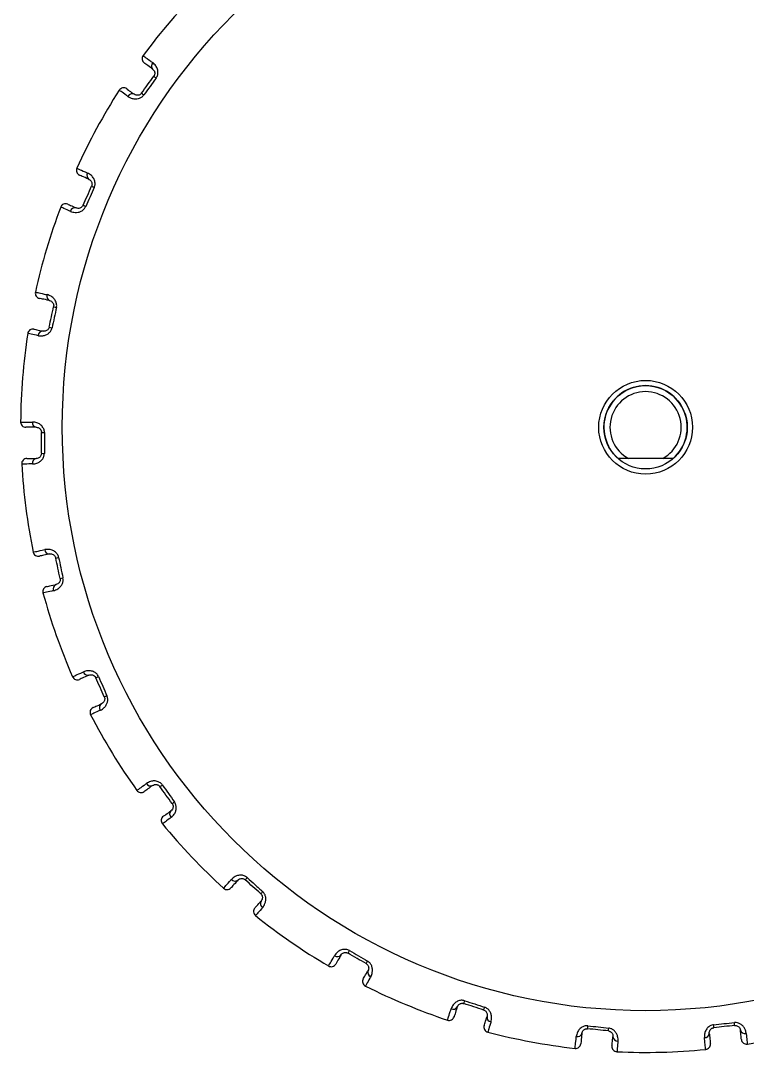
# Model space of a CAD drawing. Header units: millimetres. Extents: x -2889 to 8174, y 2447 to 8478.
# Drawn here: x 1566.03 to 1573, y 3458.17 to 3468.08 of the extents above; entities that cross this region are included whole.
import ezdxf

# ---------------------------------------------------------------- set-up
doc = ezdxf.new("R2010")
doc.units = ezdxf.units.MM

msp = doc.modelspace()

# ---------------------------------------------------------------- linework, layer by layer
at = {"color": 7, "linetype": 'Continuous', "lineweight": 25}
for p, q in [((1571.8621, 3463.8726), (1571.7617, 3463.8726)), ((1572.1905, 3463.8726), (1571.8621, 3463.8726)), ((1572.2909, 3463.8726), (1572.1905, 3463.8726))]:
    msp.add_line(p, q, dxfattribs=at)
for radius in [5.6, 0.45, 0.4]:
    msp.add_circle((1572.0263, 3464.1726), radius, dxfattribs=at)
for centre, radius, start, end in [((1572.0263, 3464.1726), 6, 135.37229, 143.51852), ((1567.2422, 3467.7103), 0.05, 143.51852, 234), ((1567.3264, 3467.6417), 0.0448, 135.87951, 222.91026), ((1568.1356, 3468.6454), 1.3819, 233.03369, 234.21713), ((1572.0263, 3464.1726), 6, 147.37229, 155.51852), ((1567.0153, 3467.3807), 0.05, 54, 147.37229), ((1567.0972, 3467.3274), 0.0457, 64.04108, 153.11536), ((1567.3557, 3467.5728), 0.2565, 228.90404, 235.1242), ((1566.6113, 3466.6383), 0.05, 155.51852, 246), ((1566.7078, 3466.5887), 0.0448, 147.87951, 234.91026), ((1567.2907, 3467.7388), 1.3819, 245.03369, 246.21713), ((1572.0263, 3464.1726), 6, 159.37229, 167.51852), ((1566.4578, 3466.2688), 0.05, 66, 159.37229), ((1566.549, 3466.2336), 0.0457, 76.04108, 165.11536), ((1566.7508, 3466.5274), 0.2565, 240.90404, 247.1242), ((1566.2169, 3465.4586), 0.05, 167.51852, 258), ((1566.3217, 3465.4301), 0.0448, 159.87951, 246.91026), ((1566.6527, 3466.6762), 1.3819, 257.03369, 258.21713), ((1566.1437, 3465.0652), 0.05, 78, 171.37229), ((1566.2402, 3465.0498), 0.0457, 88.04108, 177.11536), ((1566.3765, 3465.3791), 0.2565, 252.90404, 259.1242), ((1572.0263, 3464.1726), 6, 171.37229, 179.51852), ((1572.0263, 3464.1726), 0.4, 311.40962, 228.59038), ((1572.0263, 3464.1726), 0.342, 298.69441, 241.30559), ((1566.0765, 3464.2226), 0.05, 179.51852, 270), ((1566.1849, 3464.2166), 0.0448, 171.87951, 258.91026), ((1566.2496, 3465.5043), 1.3819, 269.03369, 270.21713), ((1566.2491, 3464.1781), 0.2565, 264.90404, 271.1242), ((1566.0866, 3463.8226), 0.05, 90, 183.37229), ((1572.0263, 3464.1726), 6, 183.37229, 191.51852), ((1566.1843, 3463.8276), 0.0457, 100.04108, 189.11536), ((1566.1962, 3462.9845), 0.05, 191.51852, 282), ((1566.3034, 3463.0011), 0.0448, 183.87951, 270.91026), ((1566.099, 3464.2741), 1.3819, 281.03369, 282.21713), ((1566.3742, 3462.9768), 0.2565, 276.90404, 283.1242), ((1566.2892, 3462.5953), 0.05, 102, 195.37229), ((1566.3837, 3462.6206), 0.0457, 112.04108, 201.11536), ((1572.0263, 3464.1726), 6, 195.37229, 203.51852), ((1566.6721, 3461.8369), 0.0448, 195.87951, 282.91026), ((1566.5706, 3461.7983), 0.05, 203.51852, 294), ((1566.2074, 3463.0396), 1.3819, 293.03369, 294.21713), ((1566.8297, 3461.4813), 0.0457, 124.04108, 213.11536), ((1566.7463, 3461.8278), 0.2565, 288.90404, 295.1242), ((1566.7425, 3461.437), 0.05, 114, 207.37229), ((1572.0263, 3464.1726), 6, 207.37229, 215.51852), ((1567.2747, 3460.7747), 0.0448, 207.87951, 294.91026), ((1566.5701, 3461.8545), 1.3819, 305.03369, 306.21713), ((1567.1835, 3460.7159), 0.05, 215.51852, 306), ((1567.3492, 3460.7813), 0.2565, 300.90404, 307.1242), ((1567.4267, 3460.3982), 0.05, 126, 219.37229), ((1567.5028, 3460.4597), 0.0457, 136.04108, 225.11536), ((1572.0263, 3464.1726), 6, 219.37229, 227.51852), ((1567.1713, 3460.7708), 1.3819, 317.03369, 318.21713), ((1568.008, 3459.7845), 0.05, 227.51852, 318), ((1568.085, 3459.8611), 0.0448, 219.87951, 306.91026), ((1568.1565, 3459.883), 0.2565, 312.90404, 319.1242), ((1568.312, 3459.5244), 0.05, 138, 231.37229), ((1568.3736, 3459.6003), 0.0457, 148.04108, 237.11536), ((1572.0263, 3464.1726), 6, 231.37229, 239.51852), ((1567.9847, 3459.8357), 1.3819, 329.03369, 330.21713), ((1569.0675, 3459.1358), 0.0448, 231.87951, 318.91026), ((1569.133, 3459.1722), 0.2565, 324.90404, 331.1242), ((1569.0081, 3459.045), 0.05, 239.51852, 330), ((1569.4041, 3458.9408), 0.0457, 160.04108, 249.11536), ((1569.3596, 3458.8537), 0.05, 150, 243.37229), ((1572.0263, 3464.1726), 6, 243.37229, 251.51852), ((1568.9747, 3459.0902), 1.3819, 341.03369, 342.21713), ((1570.1794, 3458.6307), 0.0448, 243.87951, 330.91026), ((1570.2358, 3458.6799), 0.2565, 336.90404, 343.1242), ((1570.1402, 3458.5295), 0.05, 251.51852, 342), ((1570.5491, 3458.5099), 0.0457, 172.04108, 261.11536), ((1572.6247, 3458.4265), 0.2565, 0.90404, 7.1242), ((1572.0263, 3464.1726), 6, 279.37229, 287.51852), ((1570.5237, 3458.4155), 0.05, 162, 255.37229), ((1572.0263, 3464.1726), 6, 255.37229, 263.51852), ((1571.372, 3458.3678), 0.0448, 255.87951, 342.91026), ((1570.0981, 3458.5668), 1.3819, 353.03369, 354.21713), ((1571.417, 3458.4276), 0.2565, 348.90404, 355.1242), ((1572.5932, 3458.3586), 0.0448, 267.87951, 354.91026), ((1571.3058, 3458.2884), 1.3819, 5.03369, 6.21713), ((1572.9801, 3458.3987), 0.0457, 196.04108, 285.11536), ((1571.3547, 3458.2607), 0.05, 263.51852, 354), ((1571.7588, 3458.3265), 0.0457, 184.04108, 273.11536), ((1572.5985, 3458.2502), 0.05, 275.51852, 6), ((1572.9953, 3458.3021), 0.05, 186, 279.37229), ((1571.7535, 3458.2289), 0.05, 174, 267.37229), ((1572.0263, 3464.1726), 6, 267.37229, 275.51852)]:
    msp.add_arc(centre, radius, start, end, dxfattribs=at)
for points, knots in [([(1567.202, 3467.74), (1567.2056, 3467.7374), (1567.2128, 3467.7322), (1567.2553, 3467.7012), (1567.287, 3467.6782), (1567.2942, 3467.6729)], [0, 0, 0, 0, 0.43544, 0.870878, 1, 1, 1, 1]), ([(1567.2936, 3467.6112), (1567.2872, 3467.6158), (1567.2595, 3467.6359), (1567.2223, 3467.663), (1567.216, 3467.6675), (1567.2128, 3467.6698)], [0, 0, 0, 0, 0.129122, 0.564561, 1, 1, 1, 1]), ([(1567.3276, 3467.5244), (1567.3309, 3467.5296), (1567.3403, 3467.5444), (1567.3469, 3467.575), (1567.3417, 3467.6113), (1567.3234, 3467.6477), (1567.3049, 3467.6636), (1567.2942, 3467.6729)], [0, 0, 0, 0, 0.096023, 0.272505, 0.481898, 0.698908, 1, 1, 1, 1]), ([(1567.2936, 3467.6112), (1567.2981, 3467.6073), (1567.3056, 3467.6008), (1567.3128, 3467.5853), (1567.3144, 3467.5731), (1567.3139, 3467.563), (1567.3121, 3467.5557), (1567.3088, 3467.5477), (1567.3063, 3467.5439), (1567.3046, 3467.5413)], [0, 0, 0, 0, 0.343735, 0.56662, 0.703968, 0.762734, 0.879015, 0.917663, 1, 1, 1, 1]), ([(1567.1871, 3467.3795), (1567.2068, 3467.4066), (1567.2459, 3467.4605), (1567.2851, 3467.5145), (1567.3046, 3467.5413)], [0, 0, 0, 0, 0.502105, 1, 1, 1, 1]), ([(1567.3276, 3467.5244), (1567.308, 3467.4975), (1567.2685, 3467.4434), (1567.2289, 3467.3895), (1567.209, 3467.3624)], [0, 0, 0, 0, 0.497837, 1, 1, 1, 1]), ([(1567.0565, 3467.348), (1567.0524, 3467.351), (1567.0245, 3467.3709), (1566.9839, 3467.4), (1566.9768, 3467.4051), (1566.9732, 3467.4077)], [0, 0, 0, 0, 0.079407, 0.539679, 1, 1, 1, 1]), ([(1567.0447, 3467.4212), (1567.0478, 3467.4189), (1567.054, 3467.4144), (1567.0894, 3467.3887), (1567.1137, 3467.3711), (1567.1172, 3467.3685)], [0, 0, 0, 0, 0.4602984, 0.9205849, 1, 1, 1, 1]), ([(1567.0565, 3467.348), (1567.0571, 3467.3476), (1567.0684, 3467.3396), (1567.0906, 3467.3285), (1567.1268, 3467.3228), (1567.1583, 3467.3266), (1567.1878, 3467.3391), (1567.202, 3467.3547), (1567.209, 3467.3624)], [0, 0, 0, 0, 0.017352, 0.313761, 0.508689, 0.681484, 0.843326, 1, 1, 1, 1]), ([(1567.1871, 3467.3795), (1567.1842, 3467.3762), (1567.1809, 3467.3722), (1567.1728, 3467.366), (1567.1625, 3467.3607), (1567.1479, 3467.3582), (1567.1308, 3467.3602), (1567.1225, 3467.3653), (1567.1172, 3467.3685)], [0, 0, 0, 0, 0.111827, 0.132687, 0.27523, 0.438994, 0.64076, 1, 1, 1, 1]), ([(1566.5658, 3466.659), (1566.5698, 3466.6572), (1566.5779, 3466.6536), (1566.6259, 3466.6322), (1566.6617, 3466.6162), (1566.6699, 3466.6125)], [0, 0, 0, 0, 0.43544, 0.870878, 1, 1, 1, 1]), ([(1566.6821, 3466.552), (1566.6749, 3466.5552), (1566.6436, 3466.5692), (1566.6016, 3466.5879), (1566.5945, 3466.591), (1566.5909, 3466.5926)], [0, 0, 0, 0, 0.129122, 0.564561, 1, 1, 1, 1]), ([(1566.7334, 3466.4742), (1566.7356, 3466.48), (1566.7417, 3466.4964), (1566.7418, 3466.5278), (1566.7291, 3466.5621), (1566.7037, 3466.5939), (1566.6823, 3466.6057), (1566.6699, 3466.6125)], [0, 0, 0, 0, 0.096023, 0.272505, 0.481898, 0.698908, 1, 1, 1, 1]), ([(1566.6261, 3466.3033), (1566.6397, 3466.3339), (1566.6668, 3466.3948), (1566.6939, 3466.4557), (1566.7074, 3466.486)], [0, 0, 0, 0, 0.502105, 1, 1, 1, 1]), ([(1566.7334, 3466.4742), (1566.7198, 3466.4438), (1566.6925, 3466.3827), (1566.6649, 3466.3217), (1566.6511, 3466.2911)], [0, 0, 0, 0, 0.497837, 1, 1, 1, 1]), ([(1566.6821, 3466.552), (1566.6874, 3466.5492), (1566.696, 3466.5444), (1566.7063, 3466.5307), (1566.7104, 3466.5191), (1566.7119, 3466.5092), (1566.7118, 3466.5016), (1566.7102, 3466.4931), (1566.7085, 3466.4889), (1566.7074, 3466.486)], [0, 0, 0, 0, 0.343735, 0.56662, 0.703968, 0.762734, 0.879015, 0.917663, 1, 1, 1, 1]), ([(1566.5049, 3466.2454), (1566.5003, 3466.2474), (1566.4689, 3466.2611), (1566.4231, 3466.2811), (1566.415, 3466.2846), (1566.411, 3466.2864)], [0, 0, 0, 0, 0.0794067, 0.5396787, 1, 1, 1, 1]), ([(1566.4781, 3466.3145), (1566.4816, 3466.3129), (1566.4887, 3466.3097), (1566.5286, 3466.292), (1566.556, 3466.2798), (1566.5601, 3466.278)], [0, 0, 0, 0, 0.4602984, 0.9205849, 1, 1, 1, 1]), ([(1566.5049, 3466.2454), (1566.5056, 3466.2451), (1566.5183, 3466.2396), (1566.5423, 3466.2334), (1566.5789, 3466.2353), (1566.6089, 3466.2456), (1566.6352, 3466.2639), (1566.6458, 3466.2821), (1566.6511, 3466.2911)], [0, 0, 0, 0, 0.017352, 0.313761, 0.508689, 0.681484, 0.843326, 1, 1, 1, 1]), ([(1566.6261, 3466.3033), (1566.624, 3466.2994), (1566.6215, 3466.2948), (1566.6149, 3466.2871), (1566.6059, 3466.2798), (1566.5922, 3466.2744), (1566.575, 3466.2727), (1566.5659, 3466.2759), (1566.5601, 3466.278)], [0, 0, 0, 0, 0.1118268, 0.132687, 0.2752303, 0.4389941, 0.6407604, 1, 1, 1, 1]), ([(1566.1681, 3465.4694), (1566.1725, 3465.4684), (1566.1812, 3465.4666), (1566.2326, 3465.4556), (1566.2709, 3465.4474), (1566.2797, 3465.4455)], [0, 0, 0, 0, 0.43544, 0.870878, 1, 1, 1, 1]), ([(1566.3042, 3465.3889), (1566.2965, 3465.3905), (1566.2629, 3465.3977), (1566.218, 3465.4072), (1566.2104, 3465.4088), (1566.2065, 3465.4097)], [0, 0, 0, 0, 0.129122, 0.5645609, 1, 1, 1, 1]), ([(1566.3705, 3465.3235), (1566.3715, 3465.3296), (1566.374, 3465.3469), (1566.3676, 3465.3776), (1566.3481, 3465.4086), (1566.3166, 3465.4344), (1566.2932, 3465.4414), (1566.2797, 3465.4455)], [0, 0, 0, 0, 0.096023, 0.272505, 0.481898, 0.698908, 1, 1, 1, 1]), ([(1566.3042, 3465.3889), (1566.3099, 3465.3872), (1566.3194, 3465.3843), (1566.3322, 3465.3731), (1566.3387, 3465.3626), (1566.3423, 3465.3532), (1566.3437, 3465.3458), (1566.3439, 3465.3371), (1566.3432, 3465.3326), (1566.3427, 3465.3296)], [0, 0, 0, 0, 0.3437348, 0.56662, 0.7039681, 0.7627338, 0.8790153, 0.917663, 1, 1, 1, 1]), ([(1566.3011, 3465.134), (1566.308, 3465.1667), (1566.3219, 3465.2319), (1566.3358, 3465.2971), (1566.3427, 3465.3296)], [0, 0, 0, 0, 0.502105, 1, 1, 1, 1]), ([(1566.3705, 3465.3235), (1566.3636, 3465.2909), (1566.3495, 3465.2255), (1566.3353, 3465.1601), (1566.3281, 3465.1272)], [0, 0, 0, 0, 0.497837, 1, 1, 1, 1]), ([(1566.154, 3465.1141), (1566.1578, 3465.1133), (1566.1654, 3465.1117), (1566.2081, 3465.1026), (1566.2375, 3465.0964), (1566.2418, 3465.0955)], [0, 0, 0, 0, 0.460298, 0.920585, 1, 1, 1, 1]), ([(1566.1946, 3465.0521), (1566.1953, 3465.052), (1566.2089, 3465.0493), (1566.2337, 3465.0481), (1566.2691, 3465.0576), (1566.2963, 3465.074), (1566.3182, 3465.0973), (1566.3248, 3465.1174), (1566.3281, 3465.1272)], [0, 0, 0, 0, 0.017352, 0.313761, 0.508689, 0.681484, 0.843326, 1, 1, 1, 1]), ([(1566.3011, 3465.134), (1566.2999, 3465.1298), (1566.2984, 3465.1248), (1566.2936, 3465.1158), (1566.2863, 3465.1068), (1566.2739, 3465.0986), (1566.2575, 3465.0934), (1566.2479, 3465.0947), (1566.2418, 3465.0955)], [0, 0, 0, 0, 0.1118268, 0.132687, 0.2752303, 0.4389941, 0.6407604, 1, 1, 1, 1]), ([(1566.1946, 3465.0521), (1566.1897, 3465.0531), (1566.1561, 3465.06), (1566.1072, 3465.07), (1566.0985, 3465.0718), (1566.0942, 3465.0727)], [0, 0, 0, 0, 0.079407, 0.539679, 1, 1, 1, 1]), ([(1566.0265, 3464.223), (1566.031, 3464.223), (1566.0399, 3464.223), (1566.0924, 3464.223), (1566.1316, 3464.2229), (1566.1406, 3464.2229)], [0, 0, 0, 0, 0.43544, 0.870878, 1, 1, 1, 1]), ([(1566.2549, 3464.1224), (1566.2545, 3464.1286), (1566.2534, 3464.1461), (1566.2407, 3464.1748), (1566.2152, 3464.201), (1566.179, 3464.2197), (1566.1547, 3464.2217), (1566.1406, 3464.2229)], [0, 0, 0, 0, 0.0960234, 0.272505, 0.4818975, 0.6989082, 1, 1, 1, 1]), ([(1566.1763, 3464.1726), (1566.1685, 3464.1726), (1566.1342, 3464.1726), (1566.0882, 3464.1726), (1566.0804, 3464.1726), (1566.0765, 3464.1726)], [0, 0, 0, 0, 0.129122, 0.564561, 1, 1, 1, 1]), ([(1566.1763, 3464.1726), (1566.1823, 3464.1721), (1566.1922, 3464.1713), (1566.2071, 3464.163), (1566.2156, 3464.1541), (1566.221, 3464.1456), (1566.2239, 3464.1386), (1566.2259, 3464.1302), (1566.2262, 3464.1257), (1566.2263, 3464.1226)], [0, 0, 0, 0, 0.343735, 0.56662, 0.703968, 0.762734, 0.879015, 0.917663, 1, 1, 1, 1]), ([(1566.2263, 3463.9226), (1566.2263, 3463.9561), (1566.2263, 3464.0228), (1566.2263, 3464.0894), (1566.2263, 3464.1226)], [0, 0, 0, 0, 0.502258, 1, 1, 1, 1]), ([(1566.2549, 3464.1224), (1566.2548, 3464.0891), (1566.2547, 3464.0222), (1566.2543, 3463.9553), (1566.2541, 3463.9217)], [0, 0, 0, 0, 0.497684, 1, 1, 1, 1]), ([(1566.1392, 3463.8204), (1566.1399, 3463.8204), (1566.1538, 3463.8206), (1566.1783, 3463.8247), (1566.2109, 3463.8413), (1566.2341, 3463.8629), (1566.2506, 3463.8903), (1566.253, 3463.9113), (1566.2541, 3463.9217)], [0, 0, 0, 0, 0.017352, 0.313761, 0.508689, 0.681484, 0.843326, 1, 1, 1, 1]), ([(1566.2263, 3463.9226), (1566.226, 3463.9182), (1566.2256, 3463.913), (1566.2228, 3463.9033), (1566.2175, 3463.893), (1566.2071, 3463.8824), (1566.1921, 3463.8739), (1566.1825, 3463.8731), (1566.1763, 3463.8726)], [0, 0, 0, 0, 0.111827, 0.132687, 0.27523, 0.438994, 0.64076, 1, 1, 1, 1]), ([(1566.1392, 3463.8204), (1566.1341, 3463.8204), (1566.0999, 3463.8201), (1566.0499, 3463.8198), (1566.0411, 3463.8197), (1566.0367, 3463.8197)], [0, 0, 0, 0, 0.079407, 0.539679, 1, 1, 1, 1]), ([(1566.0866, 3463.8726), (1566.0905, 3463.8726), (1566.0982, 3463.8726), (1566.1419, 3463.8726), (1566.1719, 3463.8726), (1566.1763, 3463.8726)], [0, 0, 0, 0, 0.460298, 0.920585, 1, 1, 1, 1]), ([(1566.1472, 3462.9745), (1566.1515, 3462.9754), (1566.1602, 3462.9773), (1566.2116, 3462.9882), (1566.25, 3462.9963), (1566.2587, 3462.9981)], [0, 0, 0, 0, 0.43544, 0.870878, 1, 1, 1, 1]), ([(1566.3042, 3462.9563), (1566.2965, 3462.9547), (1566.2629, 3462.9476), (1566.218, 3462.938), (1566.2104, 3462.9364), (1566.2065, 3462.9356)], [0, 0, 0, 0, 0.129122, 0.564561, 1, 1, 1, 1]), ([(1566.3914, 3462.9236), (1566.3898, 3462.9295), (1566.3851, 3462.9464), (1566.3667, 3462.9718), (1566.3363, 3462.9922), (1566.297, 3463.0029), (1566.2728, 3462.9999), (1566.2587, 3462.9981)], [0, 0, 0, 0, 0.0960234, 0.272505, 0.4818975, 0.6989082, 1, 1, 1, 1]), ([(1566.3042, 3462.9563), (1566.3101, 3462.9571), (1566.3199, 3462.9584), (1566.3363, 3462.9533), (1566.3464, 3462.9464), (1566.3535, 3462.9392), (1566.3578, 3462.933), (1566.3615, 3462.9252), (1566.3627, 3462.9208), (1566.3635, 3462.9178)], [0, 0, 0, 0, 0.343735, 0.56662, 0.703968, 0.762734, 0.879015, 0.917663, 1, 1, 1, 1]), ([(1566.405, 3462.7222), (1566.3981, 3462.7549), (1566.3842, 3462.8201), (1566.3704, 3462.8854), (1566.3635, 3462.9178)], [0, 0, 0, 0, 0.502105, 1, 1, 1, 1]), ([(1566.3914, 3462.9236), (1566.3983, 3462.891), (1566.4121, 3462.8255), (1566.4256, 3462.7599), (1566.4325, 3462.727)], [0, 0, 0, 0, 0.497837, 1, 1, 1, 1]), ([(1566.3411, 3462.6041), (1566.3418, 3462.6043), (1566.3553, 3462.6073), (1566.3784, 3462.6164), (1566.4069, 3462.6394), (1566.4251, 3462.6654), (1566.4356, 3462.6957), (1566.4335, 3462.7167), (1566.4325, 3462.727)], [0, 0, 0, 0, 0.017352, 0.313761, 0.508689, 0.681484, 0.843326, 1, 1, 1, 1]), ([(1566.405, 3462.7222), (1566.4056, 3462.7178), (1566.4064, 3462.7127), (1566.4056, 3462.7025), (1566.4026, 3462.6913), (1566.3946, 3462.6788), (1566.3817, 3462.6674), (1566.3725, 3462.6647), (1566.3665, 3462.6629)], [0, 0, 0, 0, 0.111827, 0.132687, 0.27523, 0.438994, 0.64076, 1, 1, 1, 1]), ([(1566.2788, 3462.6442), (1566.2826, 3462.6451), (1566.2901, 3462.6467), (1566.3329, 3462.6557), (1566.3622, 3462.662), (1566.3665, 3462.6629)], [0, 0, 0, 0, 0.460298, 0.920585, 1, 1, 1, 1]), ([(1566.3411, 3462.6041), (1566.3361, 3462.603), (1566.3027, 3462.5957), (1566.2539, 3462.5849), (1566.2453, 3462.583), (1566.241, 3462.5821)], [0, 0, 0, 0, 0.079407, 0.539679, 1, 1, 1, 1]), ([(1566.5247, 3461.7784), (1566.5288, 3461.7802), (1566.5369, 3461.7838), (1566.5849, 3461.8051), (1566.6208, 3461.821), (1566.629, 3461.8246)], [0, 0, 0, 0, 0.4354396, 0.8708783, 1, 1, 1, 1]), ([(1566.7742, 3461.7793), (1566.7714, 3461.7848), (1566.7633, 3461.8003), (1566.7401, 3461.8214), (1566.7061, 3461.8349), (1566.6654, 3461.8373), (1566.6424, 3461.8293), (1566.629, 3461.8246)], [0, 0, 0, 0, 0.096023, 0.272505, 0.481898, 0.698908, 1, 1, 1, 1]), ([(1566.6821, 3461.7932), (1566.6749, 3461.79), (1566.6436, 3461.7761), (1566.6016, 3461.7574), (1566.5945, 3461.7542), (1566.5909, 3461.7526)], [0, 0, 0, 0, 0.129122, 0.564561, 1, 1, 1, 1]), ([(1566.6821, 3461.7932), (1566.6878, 3461.7952), (1566.6971, 3461.7985), (1566.7141, 3461.7969), (1566.7255, 3461.7922), (1566.7339, 3461.7867), (1566.7394, 3461.7815), (1566.7446, 3461.7746), (1566.7467, 3461.7706), (1566.7481, 3461.7679)], [0, 0, 0, 0, 0.343735, 0.56662, 0.703968, 0.762734, 0.879015, 0.917663, 1, 1, 1, 1]), ([(1566.8294, 3461.5852), (1566.8158, 3461.6157), (1566.7887, 3461.6766), (1566.7616, 3461.7375), (1566.7481, 3461.7679)], [0, 0, 0, 0, 0.502105, 1, 1, 1, 1]), ([(1566.7742, 3461.7793), (1566.7877, 3461.7488), (1566.8149, 3461.6877), (1566.8417, 3461.6264), (1566.8552, 3461.5956)], [0, 0, 0, 0, 0.497837, 1, 1, 1, 1]), ([(1566.7222, 3461.4827), (1566.7257, 3461.4842), (1566.7327, 3461.4874), (1566.7727, 3461.5052), (1566.8001, 3461.5174), (1566.8041, 3461.5192)], [0, 0, 0, 0, 0.460298, 0.920585, 1, 1, 1, 1]), ([(1566.7914, 3461.4563), (1566.7921, 3461.4567), (1566.8047, 3461.4624), (1566.8254, 3461.4761), (1566.8484, 3461.5046), (1566.8609, 3461.5338), (1566.8648, 3461.5655), (1566.8584, 3461.5857), (1566.8552, 3461.5956)], [0, 0, 0, 0, 0.017352, 0.313761, 0.508689, 0.681484, 0.843326, 1, 1, 1, 1]), ([(1566.8294, 3461.5852), (1566.8309, 3461.581), (1566.8327, 3461.5761), (1566.8341, 3461.566), (1566.8334, 3461.5545), (1566.8283, 3461.5406), (1566.818, 3461.5267), (1566.8095, 3461.5221), (1566.8041, 3461.5192)], [0, 0, 0, 0, 0.111827, 0.132687, 0.27523, 0.438994, 0.64076, 1, 1, 1, 1]), ([(1566.7914, 3461.4563), (1566.7868, 3461.4543), (1566.7556, 3461.4401), (1566.7101, 3461.4195), (1566.7021, 3461.4158), (1566.6981, 3461.414)], [0, 0, 0, 0, 0.079407, 0.539679, 1, 1, 1, 1]), ([(1567.1428, 3460.6868), (1567.1464, 3460.6894), (1567.1535, 3460.6947), (1567.1961, 3460.7255), (1567.2278, 3460.7485), (1567.2351, 3460.7538)], [0, 0, 0, 0, 0.43544, 0.870878, 1, 1, 1, 1]), ([(1567.2936, 3460.7341), (1567.2872, 3460.7295), (1567.2595, 3460.7093), (1567.2223, 3460.6823), (1567.216, 3460.6777), (1567.2128, 3460.6754)], [0, 0, 0, 0, 0.129122, 0.564561, 1, 1, 1, 1]), ([(1567.3866, 3460.7396), (1567.3827, 3460.7444), (1567.3715, 3460.7579), (1567.3444, 3460.7737), (1567.3084, 3460.7799), (1567.2681, 3460.7737), (1567.2472, 3460.7611), (1567.2351, 3460.7538)], [0, 0, 0, 0, 0.096023, 0.272505, 0.481898, 0.698908, 1, 1, 1, 1]), ([(1567.2936, 3460.7341), (1567.2987, 3460.7372), (1567.3072, 3460.7424), (1567.3241, 3460.7444), (1567.3362, 3460.7422), (1567.3456, 3460.7385), (1567.3521, 3460.7346), (1567.3586, 3460.7289), (1567.3615, 3460.7254), (1567.3634, 3460.723)], [0, 0, 0, 0, 0.343735, 0.56662, 0.703968, 0.762734, 0.879015, 0.917663, 1, 1, 1, 1]), ([(1567.3866, 3460.7396), (1567.4062, 3460.7127), (1567.4454, 3460.6584), (1567.4844, 3460.6041), (1567.504, 3460.5768)], [0, 0, 0, 0, 0.497837, 1, 1, 1, 1]), ([(1567.481, 3460.5612), (1567.4613, 3460.5883), (1567.4221, 3460.6422), (1567.3829, 3460.6962), (1567.3634, 3460.723)], [0, 0, 0, 0, 0.502105, 1, 1, 1, 1]), ([(1567.481, 3460.5612), (1567.4833, 3460.5575), (1567.486, 3460.5531), (1567.4895, 3460.5434), (1567.4913, 3460.532), (1567.4891, 3460.5174), (1567.4819, 3460.5017), (1567.4746, 3460.4954), (1567.4699, 3460.4914)], [0, 0, 0, 0, 0.111827, 0.132687, 0.27523, 0.438994, 0.64076, 1, 1, 1, 1]), ([(1567.4706, 3460.4273), (1567.4712, 3460.4278), (1567.4822, 3460.436), (1567.4997, 3460.4537), (1567.5163, 3460.4863), (1567.5224, 3460.5175), (1567.5196, 3460.5494), (1567.5092, 3460.5677), (1567.504, 3460.5768)], [0, 0, 0, 0, 0.017352, 0.313761, 0.508689, 0.681484, 0.843326, 1, 1, 1, 1]), ([(1567.3973, 3460.4387), (1567.4005, 3460.4409), (1567.4067, 3460.4455), (1567.4421, 3460.4712), (1567.4663, 3460.4888), (1567.4699, 3460.4914)], [0, 0, 0, 0, 0.460298, 0.920585, 1, 1, 1, 1]), ([(1567.4706, 3460.4273), (1567.4665, 3460.4243), (1567.4389, 3460.404), (1567.3987, 3460.3743), (1567.3916, 3460.3691), (1567.3881, 3460.3665)], [0, 0, 0, 0, 0.079407, 0.539679, 1, 1, 1, 1]), ([(1568.2018, 3459.85), (1568.1969, 3459.8538), (1568.1832, 3459.8647), (1568.1534, 3459.8745), (1568.1169, 3459.8731), (1568.0787, 3459.8587), (1568.0609, 3459.842), (1568.0506, 3459.8323)], [0, 0, 0, 0, 0.096023, 0.272505, 0.481898, 0.698908, 1, 1, 1, 1]), ([(1568.1119, 3459.8252), (1568.1163, 3459.8294), (1568.1235, 3459.8362), (1568.1397, 3459.8416), (1568.1519, 3459.842), (1568.1619, 3459.8404), (1568.169, 3459.8379), (1568.1766, 3459.8337), (1568.1801, 3459.8309), (1568.1825, 3459.8289)], [0, 0, 0, 0, 0.343735, 0.56662, 0.703968, 0.762734, 0.879015, 0.917663, 1, 1, 1, 1]), ([(1568.2018, 3459.85), (1568.2265, 3459.8277), (1568.2761, 3459.7828), (1568.3256, 3459.7377), (1568.3505, 3459.7151)], [0, 0, 0, 0, 0.497837, 1, 1, 1, 1]), ([(1567.9742, 3459.7477), (1567.9772, 3459.7509), (1567.9831, 3459.7575), (1568.0183, 3459.7966), (1568.0446, 3459.8257), (1568.0506, 3459.8323)], [0, 0, 0, 0, 0.43544, 0.870878, 1, 1, 1, 1]), ([(1568.1119, 3459.8252), (1568.1067, 3459.8194), (1568.0837, 3459.7939), (1568.0529, 3459.7597), (1568.0477, 3459.754), (1568.0451, 3459.7511)], [0, 0, 0, 0, 0.129122, 0.564561, 1, 1, 1, 1]), ([(1568.3312, 3459.6951), (1568.3063, 3459.7175), (1568.2567, 3459.7621), (1568.2072, 3459.8067), (1568.1825, 3459.8289)], [0, 0, 0, 0, 0.502105, 1, 1, 1, 1]), ([(1568.3312, 3459.6951), (1568.3342, 3459.6919), (1568.3378, 3459.6882), (1568.3432, 3459.6795), (1568.3473, 3459.6687), (1568.3482, 3459.6539), (1568.3444, 3459.6371), (1568.3386, 3459.6294), (1568.3349, 3459.6245)], [0, 0, 0, 0, 0.111827, 0.132687, 0.27523, 0.438994, 0.64076, 1, 1, 1, 1]), ([(1568.3488, 3459.5619), (1568.3493, 3459.5625), (1568.3584, 3459.5729), (1568.3718, 3459.5938), (1568.3813, 3459.6292), (1568.3807, 3459.661), (1568.3714, 3459.6916), (1568.3574, 3459.7074), (1568.3505, 3459.7151)], [0, 0, 0, 0, 0.017352, 0.313761, 0.508689, 0.681484, 0.843326, 1, 1, 1, 1]), ([(1568.2748, 3459.5578), (1568.2774, 3459.5607), (1568.2826, 3459.5664), (1568.3118, 3459.5989), (1568.3319, 3459.6212), (1568.3349, 3459.6245)], [0, 0, 0, 0, 0.460298, 0.920585, 1, 1, 1, 1]), ([(1568.3488, 3459.5619), (1568.3455, 3459.5582), (1568.3227, 3459.5326), (1568.2896, 3459.4952), (1568.2837, 3459.4886), (1568.2808, 3459.4853)], [0, 0, 0, 0, 0.079407, 0.539679, 1, 1, 1, 1]), ([(1569.1841, 3459.1493), (1569.1785, 3459.152), (1569.1629, 3459.1598), (1569.1317, 3459.1632), (1569.0962, 3459.1542), (1569.0619, 3459.1322), (1569.048, 3459.1122), (1569.0399, 3459.1006)], [0, 0, 0, 0, 0.0960234, 0.272505, 0.4818975, 0.6989082, 1, 1, 1, 1]), ([(1569.1841, 3459.1493), (1569.2129, 3459.1326), (1569.2708, 3459.099), (1569.3286, 3459.0652), (1569.3576, 3459.0483)], [0, 0, 0, 0, 0.497837, 1, 1, 1, 1]), ([(1568.9828, 3459.0019), (1568.985, 3459.0057), (1568.9894, 3459.0134), (1569.0158, 3459.0589), (1569.0354, 3459.0928), (1569.0399, 3459.1006)], [0, 0, 0, 0, 0.43544, 0.870878, 1, 1, 1, 1]), ([(1569.1013, 3459.1064), (1569.0974, 3459.0996), (1569.0803, 3459.0699), (1569.0573, 3459.0301), (1569.0534, 3459.0233), (1569.0514, 3459.02)], [0, 0, 0, 0, 0.129122, 0.564561, 1, 1, 1, 1]), ([(1569.1013, 3459.1064), (1569.1047, 3459.1113), (1569.1104, 3459.1195), (1569.1251, 3459.1282), (1569.137, 3459.1311), (1569.1471, 3459.1316), (1569.1546, 3459.1306), (1569.1629, 3459.1281), (1569.1669, 3459.1261), (1569.1696, 3459.1247)], [0, 0, 0, 0, 0.343735, 0.56662, 0.703968, 0.762734, 0.879015, 0.917663, 1, 1, 1, 1]), ([(1569.3428, 3459.0247), (1569.3138, 3459.0414), (1569.2561, 3459.0747), (1569.1984, 3459.1081), (1569.1696, 3459.1247)], [0, 0, 0, 0, 0.502105, 1, 1, 1, 1]), ([(1569.3878, 3458.8981), (1569.3882, 3458.8988), (1569.3949, 3458.9108), (1569.4036, 3458.9341), (1569.4056, 3458.9707), (1569.3984, 3459.0016), (1569.383, 3459.0296), (1569.3659, 3459.0421), (1569.3576, 3459.0483)], [0, 0, 0, 0, 0.017352, 0.313761, 0.508689, 0.681484, 0.843326, 1, 1, 1, 1]), ([(1569.3163, 3458.8787), (1569.3182, 3458.882), (1569.3221, 3458.8887), (1569.3439, 3458.9266), (1569.3589, 3458.9526), (1569.3611, 3458.9564)], [0, 0, 0, 0, 0.4602984, 0.9205849, 1, 1, 1, 1]), ([(1569.3428, 3459.0247), (1569.3465, 3459.0222), (1569.3508, 3459.0193), (1569.3578, 3459.0119), (1569.3641, 3459.0022), (1569.3681, 3458.9879), (1569.3679, 3458.9707), (1569.3638, 3458.962), (1569.3611, 3458.9564)], [0, 0, 0, 0, 0.111827, 0.132687, 0.27523, 0.438994, 0.64076, 1, 1, 1, 1]), ([(1569.3878, 3458.8981), (1569.3853, 3458.8937), (1569.3684, 3458.8639), (1569.3437, 3458.8205), (1569.3394, 3458.8128), (1569.3372, 3458.809)], [0, 0, 0, 0, 0.0794067, 0.5396787, 1, 1, 1, 1]), ([(1570.2906, 3458.6681), (1570.2846, 3458.6697), (1570.2677, 3458.674), (1570.2364, 3458.6709), (1570.2036, 3458.6547), (1570.1746, 3458.626), (1570.1652, 3458.6036), (1570.1597, 3458.5905)], [0, 0, 0, 0, 0.0960234, 0.272505, 0.4818975, 0.6989082, 1, 1, 1, 1]), ([(1570.2906, 3458.6681), (1570.3222, 3458.6578), (1570.3859, 3458.637), (1570.4494, 3458.616), (1570.4813, 3458.6054)], [0, 0, 0, 0, 0.497837, 1, 1, 1, 1]), ([(1570.1243, 3458.4821), (1570.1257, 3458.4863), (1570.1285, 3458.4947), (1570.1448, 3458.5447), (1570.1569, 3458.582), (1570.1597, 3458.5905)], [0, 0, 0, 0, 0.43544, 0.870878, 1, 1, 1, 1]), ([(1570.2186, 3458.6089), (1570.2161, 3458.6015), (1570.2056, 3458.5689), (1570.1913, 3458.5251), (1570.1889, 3458.5177), (1570.1877, 3458.514)], [0, 0, 0, 0, 0.129122, 0.564561, 1, 1, 1, 1]), ([(1570.2186, 3458.6089), (1570.2209, 3458.6145), (1570.2247, 3458.6236), (1570.2373, 3458.6352), (1570.2483, 3458.6405), (1570.2581, 3458.6431), (1570.2656, 3458.6437), (1570.2742, 3458.643), (1570.2786, 3458.6418), (1570.2816, 3458.641)], [0, 0, 0, 0, 0.343735, 0.56662, 0.703968, 0.762734, 0.879015, 0.917663, 1, 1, 1, 1]), ([(1570.4718, 3458.5792), (1570.44, 3458.5896), (1570.3766, 3458.6102), (1570.3131, 3458.6308), (1570.2816, 3458.641)], [0, 0, 0, 0, 0.502105, 1, 1, 1, 1]), ([(1570.4718, 3458.5792), (1570.4759, 3458.5776), (1570.4807, 3458.5756), (1570.4891, 3458.5699), (1570.4973, 3458.5617), (1570.5041, 3458.5485), (1570.5075, 3458.5316), (1570.5053, 3458.5223), (1570.5039, 3458.5162)], [0, 0, 0, 0, 0.111827, 0.132687, 0.27523, 0.438994, 0.64076, 1, 1, 1, 1]), ([(1570.5421, 3458.4648), (1570.5423, 3458.4655), (1570.5464, 3458.4787), (1570.5501, 3458.5033), (1570.5444, 3458.5394), (1570.531, 3458.5682), (1570.51, 3458.5924), (1570.4908, 3458.6011), (1570.4813, 3458.6054)], [0, 0, 0, 0, 0.017352, 0.313761, 0.508689, 0.681484, 0.843326, 1, 1, 1, 1]), ([(1570.4762, 3458.4309), (1570.4774, 3458.4346), (1570.4797, 3458.4419), (1570.4933, 3458.4835), (1570.5025, 3458.512), (1570.5039, 3458.5162)], [0, 0, 0, 0, 0.4602984, 0.9205849, 1, 1, 1, 1]), ([(1570.5421, 3458.4648), (1570.5406, 3458.46), (1570.5302, 3458.4273), (1570.5151, 3458.3797), (1570.5124, 3458.3713), (1570.5111, 3458.3671)], [0, 0, 0, 0, 0.079407, 0.539679, 1, 1, 1, 1]), ([(1572.6795, 3458.438), (1572.7127, 3458.4415), (1572.7792, 3458.4483), (1572.8458, 3458.455), (1572.8793, 3458.4583)], [0, 0, 0, 0, 0.497837, 1, 1, 1, 1]), ([(1572.992, 3458.3546), (1572.9919, 3458.3553), (1572.9903, 3458.369), (1572.9837, 3458.393), (1572.9637, 3458.4237), (1572.9398, 3458.4446), (1572.9108, 3458.4581), (1572.8897, 3458.4582), (1572.8793, 3458.4583)], [0, 0, 0, 0, 0.017352, 0.313761, 0.508689, 0.681484, 0.843326, 1, 1, 1, 1]), ([(1571.473, 3458.4275), (1571.4668, 3458.4278), (1571.4493, 3458.4285), (1571.4194, 3458.419), (1571.3907, 3458.3963), (1571.3683, 3458.3623), (1571.3637, 3458.3383), (1571.3611, 3458.3244)], [0, 0, 0, 0, 0.096023, 0.272505, 0.481898, 0.698908, 1, 1, 1, 1]), ([(1571.4148, 3458.3547), (1571.414, 3458.3469), (1571.4104, 3458.3128), (1571.4056, 3458.267), (1571.4048, 3458.2593), (1571.4044, 3458.2554)], [0, 0, 0, 0, 0.129122, 0.5645609, 1, 1, 1, 1]), ([(1571.4148, 3458.3547), (1571.4159, 3458.3606), (1571.4178, 3458.3703), (1571.4277, 3458.3843), (1571.4374, 3458.3918), (1571.4464, 3458.3963), (1571.4536, 3458.3985), (1571.4622, 3458.3996), (1571.4667, 3458.3993), (1571.4698, 3458.3992)], [0, 0, 0, 0, 0.343735, 0.56662, 0.703968, 0.762734, 0.879015, 0.917663, 1, 1, 1, 1]), ([(1571.6687, 3458.3783), (1571.6354, 3458.3818), (1571.5691, 3458.3887), (1571.5028, 3458.3957), (1571.4698, 3458.3992)], [0, 0, 0, 0, 0.502105, 1, 1, 1, 1]), ([(1571.473, 3458.4275), (1571.5061, 3458.424), (1571.5726, 3458.4169), (1571.6392, 3458.4095), (1571.6726, 3458.4058)], [0, 0, 0, 0, 0.497837, 1, 1, 1, 1]), ([(1571.6687, 3458.3783), (1571.673, 3458.3775), (1571.6781, 3458.3766), (1571.6876, 3458.3727), (1571.6973, 3458.3664), (1571.7067, 3458.355), (1571.7136, 3458.3391), (1571.7133, 3458.3295), (1571.7132, 3458.3233)], [0, 0, 0, 0, 0.111827, 0.132687, 0.27523, 0.438994, 0.64076, 1, 1, 1, 1]), ([(1571.7612, 3458.2809), (1571.7613, 3458.2817), (1571.7626, 3458.2954), (1571.7611, 3458.3202), (1571.748, 3458.3544), (1571.7289, 3458.3798), (1571.7034, 3458.3991), (1571.6827, 3458.4036), (1571.6726, 3458.4058)], [0, 0, 0, 0, 0.017352, 0.313761, 0.508689, 0.681484, 0.843326, 1, 1, 1, 1]), ([(1572.6795, 3458.438), (1572.6734, 3458.437), (1572.6562, 3458.4341), (1572.629, 3458.4185), (1572.6055, 3458.3904), (1572.5907, 3458.3524), (1572.5912, 3458.328), (1572.5915, 3458.3139)], [0, 0, 0, 0, 0.096023, 0.272505, 0.481898, 0.698908, 1, 1, 1, 1]), ([(1572.6378, 3458.3547), (1572.6377, 3458.3607), (1572.6374, 3458.3706), (1572.6442, 3458.3863), (1572.6521, 3458.3956), (1572.66, 3458.4019), (1572.6666, 3458.4056), (1572.6748, 3458.4084), (1572.6793, 3458.4091), (1572.6823, 3458.4096)], [0, 0, 0, 0, 0.343735, 0.56662, 0.703968, 0.762734, 0.879015, 0.917663, 1, 1, 1, 1]), ([(1572.6378, 3458.3547), (1572.6386, 3458.3469), (1572.6422, 3458.3128), (1572.647, 3458.267), (1572.6478, 3458.2593), (1572.6482, 3458.2554)], [0, 0, 0, 0, 0.129122, 0.564561, 1, 1, 1, 1]), ([(1572.8812, 3458.4305), (1572.8479, 3458.427), (1572.7816, 3458.4201), (1572.7153, 3458.4131), (1572.6823, 3458.4096)], [0, 0, 0, 0, 0.502105, 1, 1, 1, 1]), ([(1572.8812, 3458.4305), (1572.8856, 3458.4307), (1572.8908, 3458.4308), (1572.9009, 3458.429), (1572.9116, 3458.4249), (1572.9233, 3458.4156), (1572.9332, 3458.4016), (1572.935, 3458.3921), (1572.9362, 3458.386)], [0, 0, 0, 0, 0.111827, 0.132687, 0.27523, 0.438994, 0.64076, 1, 1, 1, 1]), ([(1572.9455, 3458.2968), (1572.9451, 3458.3007), (1572.9443, 3458.3083), (1572.9398, 3458.3518), (1572.9366, 3458.3816), (1572.9362, 3458.386)], [0, 0, 0, 0, 0.460298, 0.920585, 1, 1, 1, 1]), ([(1572.992, 3458.3546), (1572.9926, 3458.3495), (1572.9964, 3458.3155), (1573.0019, 3458.2659), (1573.0029, 3458.2571), (1573.0034, 3458.2527)], [0, 0, 0, 0, 0.079407, 0.539679, 1, 1, 1, 1]), ([(1571.349, 3458.211), (1571.3495, 3458.2154), (1571.3504, 3458.2242), (1571.356, 3458.2765), (1571.3601, 3458.3155), (1571.3611, 3458.3244)], [0, 0, 0, 0, 0.4354396, 0.8708783, 1, 1, 1, 1]), ([(1571.7038, 3458.2341), (1571.7042, 3458.2379), (1571.705, 3458.2456), (1571.7096, 3458.2891), (1571.7127, 3458.3189), (1571.7132, 3458.3233)], [0, 0, 0, 0, 0.460298, 0.920585, 1, 1, 1, 1]), ([(1571.7612, 3458.2809), (1571.7607, 3458.2759), (1571.7574, 3458.2418), (1571.7525, 3458.1921), (1571.7517, 3458.1833), (1571.7512, 3458.1789)], [0, 0, 0, 0, 0.079407, 0.539679, 1, 1, 1, 1]), ([(1572.6033, 3458.2004), (1572.6029, 3458.2049), (1572.6019, 3458.2137), (1572.5965, 3458.266), (1572.5924, 3458.3049), (1572.5915, 3458.3139)], [0, 0, 0, 0, 0.43544, 0.870878, 1, 1, 1, 1])]:
    msp.add_open_spline(points, degree=3, knots=knots, dxfattribs=at)

doc.saveas('drawing.dxf')
